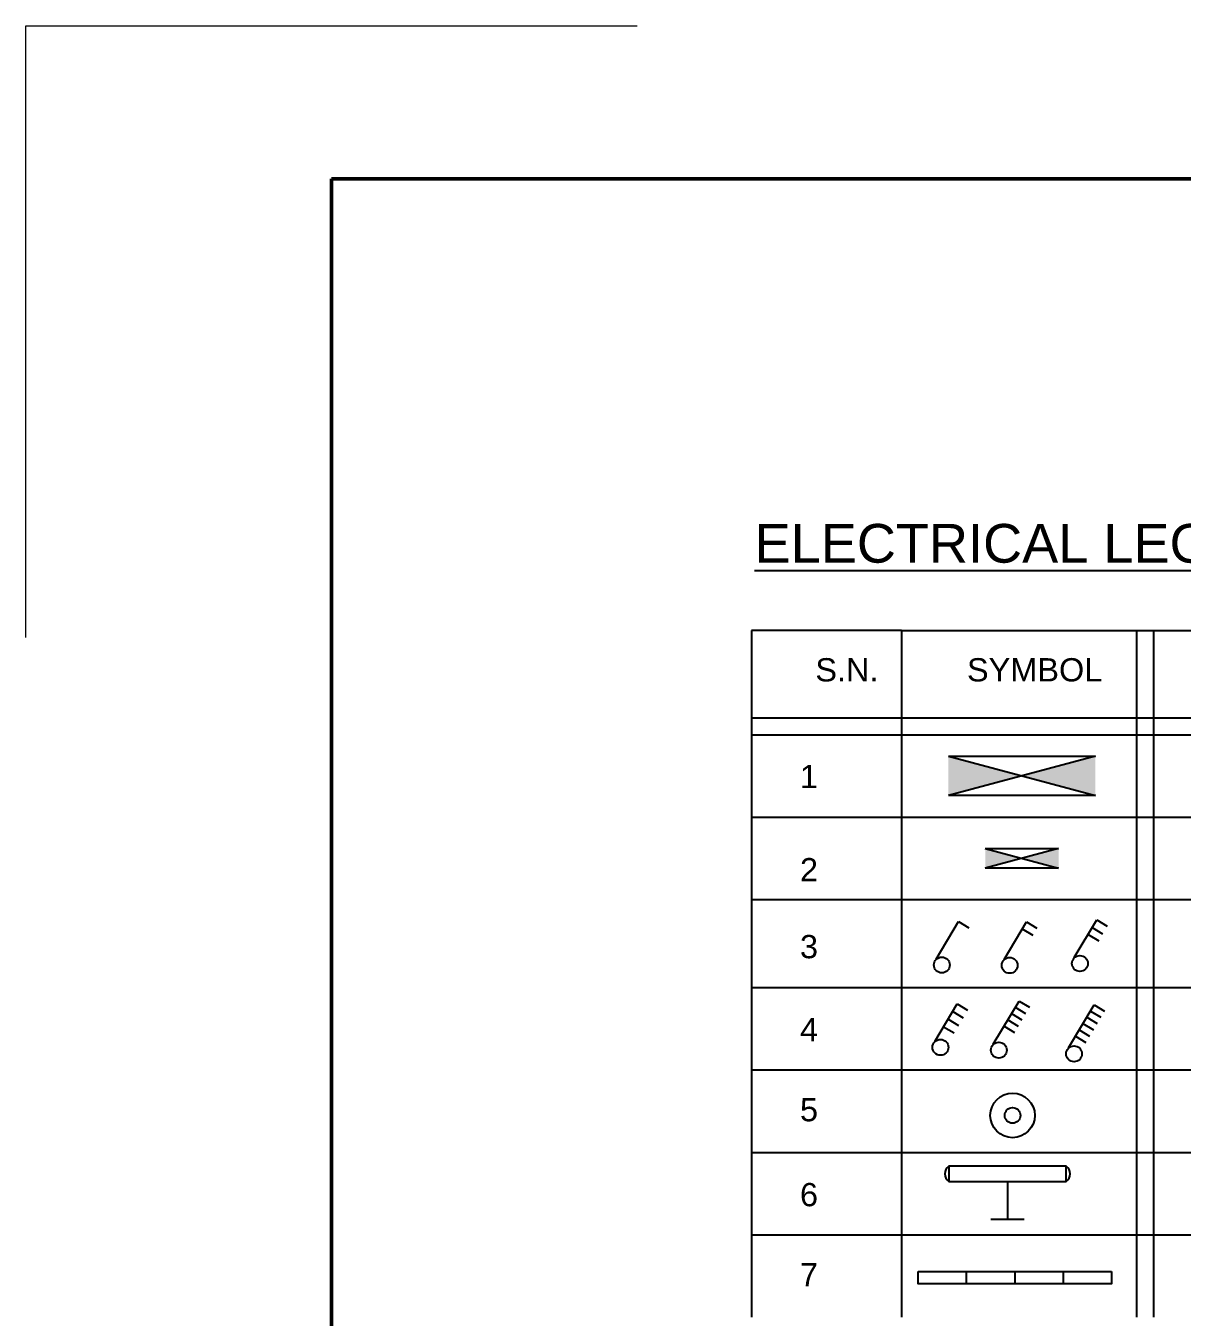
# Model space of a CAD drawing. Header units: inches. Extents: x 527934 to 2134587, y -408734 to 227304.
# Drawn here: x 1102696 to 1110262, y -142152 to -133705 of the extents above; entities that cross this region are included whole.
import ezdxf
from ezdxf.enums import TextEntityAlignment as Align

# ---------------------------------------------------------------- set-up
doc = ezdxf.new("R2010")
doc.units = ezdxf.units.IN
doc.header["$MEASUREMENT"] = 0
doc.layers.add('electrical legends', color=3, linetype='Continuous', lineweight=25)
doc.layers.add('TITLE THICK', color=7, linetype='Continuous', lineweight=50)
doc.layers.add('paper', color=4, linetype='Continuous', lineweight=0, plot=False)
doc.styles.add('FixtureNames', font='arial.ttf', dxfattribs={"height": 0.2})

msp = doc.modelspace()

# ---------------------------------------------------------------- hatches: boundary and pattern name
at = {"layer": 'electrical legends'}
h = msp.add_hatch(color=3, dxfattribs=at)
h.paths.add_polyline_path([(1109694.4, -138740), (1109694.4, -138482.9), (1109213.6, -138611.5)])
h.paths.add_polyline_path([(1109213.6, -138611.5), (1108859.6, -138516.8), (1108859.6, -138706.1)])
h.paths.add_polyline_path([(1108859.6, -138706.1), (1108859.6, -138516.8), (1108732.7, -138482.9), (1108732.7, -138740)])
h = msp.add_hatch(color=3, dxfattribs=at)
h.paths.add_polyline_path([(1109454, -139214.7), (1109454, -139086.1), (1109213.6, -139150.4)])
h.paths.add_polyline_path([(1109213.6, -139150.4), (1109036.6, -139103.1), (1109036.6, -139197.7)])
h.paths.add_polyline_path([(1109036.6, -139197.7), (1109036.6, -139103.1), (1108973.2, -139086.1), (1108973.2, -139214.7)])

# ---------------------------------------------------------------- linework, layer by layer
at = {"layer": 'electrical legends', "color": 2}
for p, q in [((1108426.2, -137659.9), (1107443.4, -137659.9)), ((1107443.4, -137659.9), (1107443.4, -142151.9)), ((1108426.2, -137659.9), (1109963.5, -137659.9)), ((1108426.2, -137659.9), (1108426.2, -142151.9)), ((1109963.5, -137659.9), (1109963.5, -142151.9)), ((1109963.5, -137659.9), (1116832.3, -137659.9)), ((1110074.7, -137659.9), (1110074.7, -142151.9)), ((1107443.4, -138231.6), (1110074.7, -138231.6)), ((1110074.7, -138231.6), (1116832.3, -138231.6)), ((1107443.4, -138342.7), (1110074.7, -138342.7)), ((1110074.7, -138342.7), (1116832.3, -138342.7)), ((1107443.4, -138881.6), (1116832.3, -138881.6)), ((1107443.4, -139420.5), (1116832.3, -139420.5)), ((1107443.4, -139996.2), (1116832.3, -139996.2)), ((1107443.4, -140535.1), (1116832.3, -140535.1)), ((1107443.4, -141074.1), (1116832.3, -141074.1)), ((1107443.4, -141074.1), (1116832.3, -141074.1)), ((1107443.4, -141613), (1116832.3, -141613)), ((1108534, -141852.7), (1109800.1, -141852.7)), ((1108848.3, -141852.7), (1108848.3, -141933.8)), ((1109166.3, -141852.7), (1109166.3, -141933.8)), ((1109484.4, -141852.7), (1109484.4, -141933.8))]:
    msp.add_line(p, q, dxfattribs=at)
at = {"layer": 'electrical legends', "color": 3}
for p, q in [((1108732.7, -138482.9), (1109694.4, -138482.9)), ((1108732.7, -138482.9), (1109694.4, -138740)), ((1109694.4, -138482.9), (1108732.7, -138740)), ((1109694.4, -138740), (1108732.7, -138740)), ((1108973.2, -139086.1), (1109454, -139086.1)), ((1108973.2, -139086.1), (1109454, -139214.7)), ((1109454, -139086.1), (1108973.2, -139214.7)), ((1109454, -139214.7), (1108973.2, -139214.7))]:
    msp.add_line(p, q, dxfattribs=at)
at = {"layer": 'electrical legends'}
for p, q in [((1108652.5, -139809.3), (1108799.3, -139563.7)), ((1108799.3, -139563.7), (1108867.4, -139604.8)), ((1109096.7, -139812), (1109243.6, -139566.4)), ((1109216.1, -139612.3), (1109284.2, -139653.4)), ((1109243.6, -139566.4), (1109311.6, -139607.4)), ((1109556.4, -139799.4), (1109703.2, -139553.7)), ((1109673.3, -139603.4), (1109741.4, -139644.4)), ((1109673.3, -139603.4), (1109741.4, -139644.4)), ((1109703.2, -139553.7), (1109771.3, -139594.8)), ((1109703.2, -139553.7), (1109771.3, -139594.8)), ((1109648.1, -139650), (1109716.1, -139691)), ((1109648.1, -139650), (1109716.1, -139691)), ((1108643.7, -140348.3), (1108790.6, -140102.7)), ((1108790.6, -140102.7), (1108858.6, -140143.7)), ((1109025.9, -140366.4), (1109194.7, -140084)), ((1109170.1, -140125.2), (1109238.1, -140166.3)), ((1109194.7, -140084), (1109262.8, -140125.1)), ((1109518, -140390.7), (1109686.8, -140108.3)), ((1109686.8, -140108.3), (1109754.9, -140149.4)), ((1108731.1, -140202.2), (1108799.1, -140243.2)), ((1108760.7, -140152.3), (1108828.8, -140193.4)), ((1109120.8, -140207.6), (1109188.9, -140248.6)), ((1109145.3, -140166.2), (1109213.3, -140207.2)), ((1109637.4, -140190.5), (1109705.5, -140231.5)), ((1109662.2, -140149.5), (1109730.3, -140190.6)), ((1108701.3, -140252), (1108769.4, -140293)), ((1109096.7, -140248), (1109164.7, -140289.1)), ((1109588.8, -140272.3), (1109656.8, -140313.4)), ((1109613, -140231.9), (1109681, -140272.9)), ((1109564.2, -140313.5), (1109632.2, -140354.5)), ((1109118.5, -141264.2), (1109118.5, -141511.6)), ((1109009.6, -141511.6), (1109227.4, -141511.6))]:
    msp.add_line(p, q, dxfattribs=at)
msp.add_lwpolyline([(1108734.5, -141264.2), (1109502.6, -141264.2), (1109502.6, -141164.6), (1108734.5, -141164.6)], close=True, dxfattribs=at)
at = {"layer": 'electrical legends', "color": 2}
msp.add_lwpolyline([(1109800.1, -141852.7), (1109800.1, -141933.8), (1108534, -141933.8), (1108534, -141852.7)], dxfattribs=at)
at = {"layer": 'electrical legends'}
for centre in [(1109593.1, -139838.4), (1108689.3, -139848.3), (1109133.5, -139851), (1108680.5, -140387.3), (1109062.7, -140405.4), (1109554.8, -140429.7)]:
    msp.add_circle(centre, 51.9, dxfattribs=at)
at = {"layer": 'electrical legends', "color": 2}
for radius in [145.6, 51.3]:
    msp.add_circle((1109152.3, -140832.4), radius, dxfattribs=at)
at = {"layer": 'electrical legends'}
for centre, radius, start, end in [((1108769.9, -141214.4), 61.2, 125.46168, 234.53832), ((1109468.2, -141214.4), 60.5, 304.63802, 55.36198)]:
    msp.add_arc(centre, radius, start, end, dxfattribs=at)
at = {"layer": 'paper'}
msp.add_lwpolyline([(1102696.5, -137705.5), (1102696.5, -133705.5), (1106696.5, -133705.5)], dxfattribs=at)
at = {"layer": 'TITLE THICK'}
msp.add_lwpolyline([(1104696.5, -134705.5), (1143696.5, -134705.5), (1143696.5, -162405.5), (1104696.5, -162405.5)], close=True, dxfattribs=at)

# ---------------------------------------------------------------- texts
at = {"layer": 'electrical legends', "color": 1, "style": 'FixtureNames'}
msp.add_text('%%UELECTRICAL LEGEND', height=253.406, dxfattribs=at).set_placement((1109333.4, -137090.3), align=Align.MIDDLE_CENTER)
at = {"layer": 'electrical legends', "color": 3, "style": 'FixtureNames'}
for s, height, p in [('S.N.', 152.04, (1107862.2, -137993.5)), ('SYMBOL', 152.04, (1108854.3, -137993.5)), ('1', 152, (1107761.5, -138691.2)), ('2', 152, (1107761.5, -139301.1)), ('3', 152, (1107761.5, -139804.2)), ('4', 152, (1107761.5, -140347.5)), ('5', 152, (1107761.5, -140870.6)), ('6', 152, (1107761.5, -141426.3)), ('7', 152, (1107761.5, -141950))]:
    msp.add_text(s, height=height, dxfattribs=at).set_placement(p)

doc.saveas('drawing.dxf')
